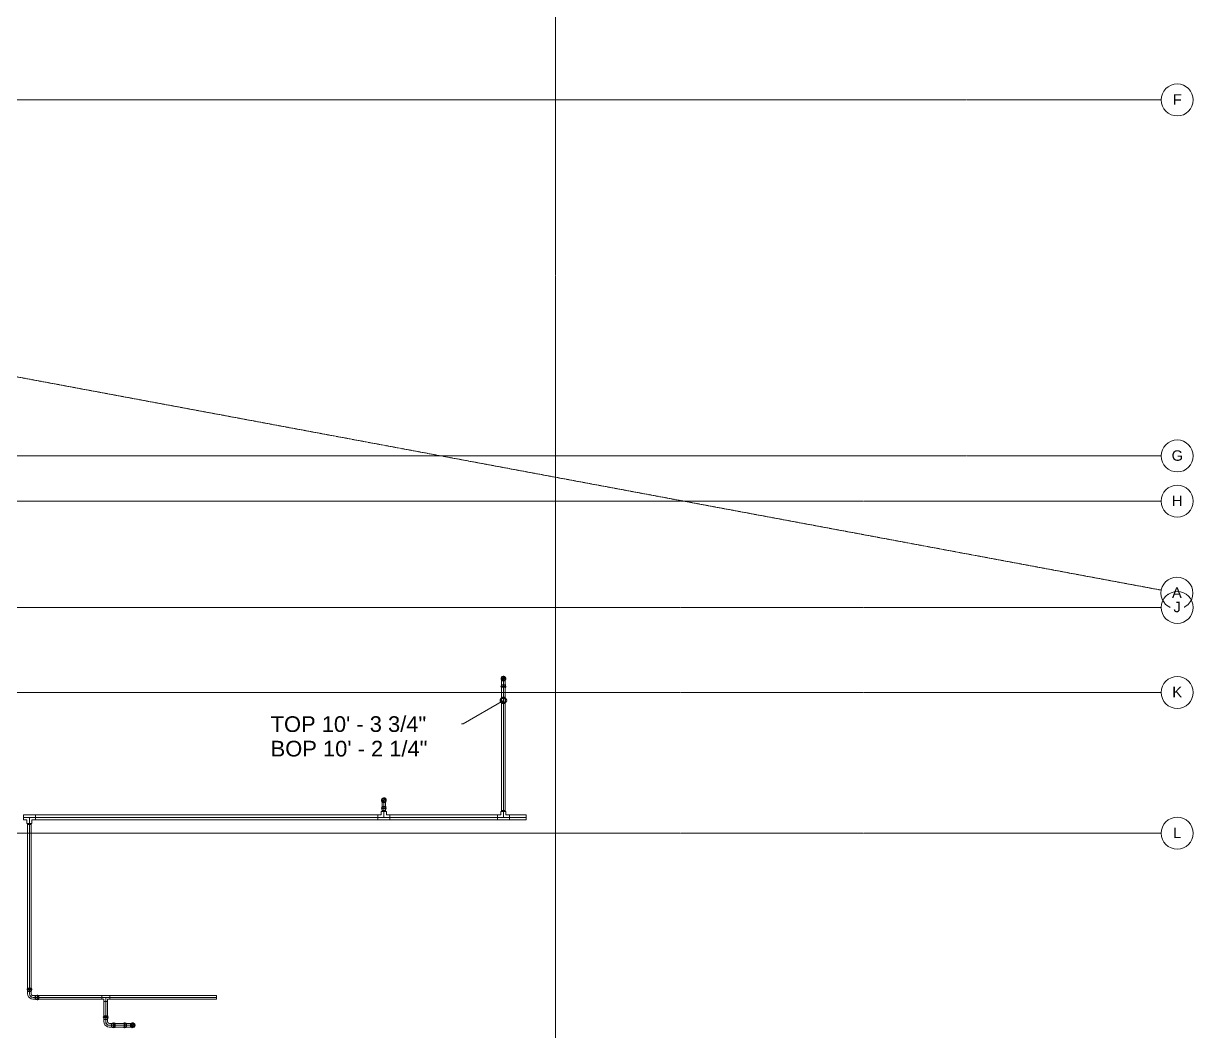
# Model space of a CAD drawing. Header units: inches. Extents: x -3679 to 241, y -496 to 1784.
# Drawn here: x -200.2 to 240.9, y 612.4 to 991.8 of the extents above; entities that cross this region are included whole.
import ezdxf

# ---------------------------------------------------------------- set-up
doc = ezdxf.new("R2010")
doc.units = ezdxf.units.IN
doc.header["$MEASUREMENT"] = 0
doc.linetypes.add('Grid Line', pattern=[0.875, 0.5, -0.125, 0.125, -0.125])
for name, color, linetype, lineweight in [('G-ANNO-DIMS', 111, 'Continuous', 9), ('P-PIPE', 3, 'Continuous', 9), ('P-PIPE-CNTR', 3, 'Continuous', 9), ('S-GRID', 1, 'Continuous', 9), ('S-GRID-IDEN', 1, 'Continuous', 13)]:
    doc.layers.add(name, color=color, linetype=linetype, lineweight=lineweight)
doc.styles.add('Arial', font='arial.ttf', dxfattribs={"height": 3.934132})
doc.styles.add('Arial_1', font='arial.ttf', dxfattribs={"height": 5.901198})

# ---------------------------------------------------------------- blocks, each defined once
blk = doc.blocks.new('Victaulic-VicPress316-Elbow 90-45deg Style P568_P571 - Standard-V7-MAIN LEVEL')
at = {"layer": 'P-PIPE'}
for p, q in [((-3.18, 0.77), (-3.52, 0.77)), ((-3.52, 0.77), (-3.52, -0.77)), ((-3.52, -0.77), (-3.52, 0.77)), ((-2.22, 0.66), (-3.52, 0.66)), ((-3.52, -0.66), (-3.52, 0.66)), ((-3.52, 0.66), (-3.52, -0.66)), ((-3.18, -0.77), (-3.18, 0.77)), ((-3.18, 0.77), (-3.18, -0.77)), ((-2.44, 0.77), (-2.89, 0.77)), ((-2.89, -0.77), (-2.89, 0.77)), ((-2.89, 0.77), (-2.89, -0.77)), ((-1.39, 0.66), (-2.33, 0.66)), ((-2.33, 0), (-2.33, 0.66)), ((-2.33, 0.66), (-2.33, 0)), ((-2.22, -0.66), (-2.22, 0.66)), ((-2.22, 0.66), (-2.22, -0.66)), ((-0.77, 3.52), (-0.77, 3.18)), ((0.77, 3.52), (-0.77, 3.52)), ((-0.77, 3.52), (0.77, 3.52)), ((-0.77, 3.18), (0.77, 3.18)), ((0.77, 3.18), (-0.77, 3.18)), ((-0.77, 2.89), (-0.77, 2.44)), ((-0.77, 2.89), (0.77, 2.89)), ((0.77, 2.89), (-0.77, 2.89)), ((-0.66, 3.52), (-0.66, 2.22)), ((-0.66, 3.52), (0.66, 3.52)), ((0.66, 3.52), (-0.66, 3.52)), ((-0.66, 2.33), (-0.66, 1.39)), ((0, 2.33), (-0.66, 2.33)), ((-0.66, 2.33), (0, 2.33)), ((-0.66, 2.22), (0.66, 2.22)), ((0.66, 2.22), (-0.66, 2.22)), ((0, 2.33), (0.66, 2.33)), ((0.66, 2.33), (0, 2.33)), ((0, 1.39), (0, 2.33)), ((0.66, 2.22), (0.66, 3.52)), ((0.66, 1.39), (0.66, 2.33)), ((0.77, 3.18), (0.77, 3.52)), ((0.77, 2.44), (0.77, 2.89)), ((-3.52, -0.66), (-2.22, -0.66)), ((-3.52, -0.77), (-3.18, -0.77)), ((-2.89, -0.77), (-2.44, -0.77)), ((-2.33, 0), (-2.33, -0.66)), ((-2.33, -0.66), (-2.33, 0)), ((-1.39, 0), (-2.33, 0)), ((-2.33, -0.66), (-1.39, -0.66))]:
    blk.add_line(p, q, dxfattribs=at)
at = {"layer": 'P-PIPE', "flags": 128}
for points in [[(-3.18, 0.77), (-3.11, 0.89), (-2.98, 0.9), (-2.89, 0.79), (-2.89, 0.77)], [(-3.18, 0.77), (-3.18, 0.67), (-3.18, 0.42), (-3.18, 0.07), (-3.18, -0.3), (-3.18, -0.6), (-3.18, -0.75), (-3.18, -0.77)], [(-3.18, -0.77), (-3.18, -0.67), (-3.18, -0.42), (-3.18, -0.07), (-3.18, 0.3), (-3.18, 0.6), (-3.18, 0.75), (-3.18, 0.77)], [(-2.89, -0.77), (-2.89, -0.67), (-2.89, -0.42), (-2.89, -0.07), (-2.89, 0.3), (-2.89, 0.6), (-2.89, 0.75), (-2.89, 0.77)], [(-2.89, 0.77), (-2.89, 0.67), (-2.89, 0.42), (-2.89, 0.07), (-2.89, -0.3), (-2.89, -0.6), (-2.89, -0.75), (-2.89, -0.77)], [(-2.44, 0.77), (-2.24, 0.68), (-2.22, 0.66)], [(-0.66, 1.39), (-0.75, 1.04), (-1, 0.77), (-1.35, 0.66), (-1.39, 0.66)], [(-1.39, -0.66), (-0.78, -0.56), (-0.23, -0.29), (0.22, 0.13), (0.53, 0.67), (0.65, 1.27), (0.66, 1.39)], [(-0.77, 2.89), (-0.89, 2.96), (-0.9, 3.1), (-0.79, 3.18), (-0.77, 3.18)], [(0.77, 3.18), (0.67, 3.18), (0.42, 3.18), (0.07, 3.18), (-0.3, 3.18), (-0.6, 3.18), (-0.75, 3.18), (-0.77, 3.18)], [(-0.77, 3.18), (-0.67, 3.18), (-0.42, 3.18), (-0.07, 3.18), (0.3, 3.18), (0.6, 3.18), (0.75, 3.18), (0.77, 3.18)], [(-0.77, 2.89), (-0.67, 2.89), (-0.42, 2.89), (-0.07, 2.89), (0.3, 2.89), (0.6, 2.89), (0.75, 2.89), (0.77, 2.89)], [(0.77, 2.89), (0.67, 2.89), (0.42, 2.89), (0.07, 2.89), (-0.3, 2.89), (-0.6, 2.89), (-0.75, 2.89), (-0.77, 2.89)], [(-0.66, 2.22), (-0.77, 2.41), (-0.77, 2.44)], [(0.77, 2.44), (0.68, 2.24), (0.66, 2.22)], [(0.77, 3.18), (0.89, 3.11), (0.9, 2.98), (0.79, 2.89), (0.77, 2.89)], [(-2.89, -0.77), (-2.96, -0.89), (-3.1, -0.9), (-3.18, -0.79), (-3.18, -0.77)], [(-2.22, -0.66), (-2.41, -0.77), (-2.44, -0.77)]]:
    blk.add_lwpolyline(points, dxfattribs=at)
at = {"layer": 'P-PIPE'}
blk.add_arc((-1.39, 1.39), 1.39, 270, 0, dxfattribs=at)
blk = doc.blocks.new('Victaulic-VicPress316-Elbow 90-45deg Style P568_P571 - Standard-523083-MAIN LEVEL')
at = {"layer": 'P-PIPE'}
for p, q in [((-436.17, 302.52), (-436.17, 302.18)), ((-436.17, 301.89), (-436.17, 301.44)), ((-436.06, 302.52), (-436.06, 301.22)), ((-436.06, 301.33), (-436.06, 300.39)), ((-436.06, 301.33), (-435.41, 301.33)), ((-435.41, 301.33), (-436.06, 301.33)), ((-435.41, 302.52), (-435.41, 302.52)), ((-435.41, 302.52), (-435.41, 302.52)), ((-435.41, 302.52), (-435.41, 302.52)), ((-435.41, 302.52), (-435.41, 302.52)), ((-435.41, 302.18), (-435.41, 302.18)), ((-435.41, 302.18), (-435.41, 302.18)), ((-435.41, 301.89), (-435.41, 301.89)), ((-435.41, 301.89), (-435.41, 301.89)), ((-435.41, 301.33), (-434.75, 301.33)), ((-434.75, 301.33), (-435.41, 301.33)), ((-435.41, 300.39), (-435.41, 301.33)), ((-435.41, 301.22), (-435.41, 301.22)), ((-435.41, 301.22), (-435.41, 301.22)), ((-435.41, 299), (-435.41, 300.39)), ((-434.75, 301.22), (-434.75, 302.52)), ((-434.75, 300.39), (-434.75, 301.33)), ((-434.64, 302.18), (-434.64, 302.52)), ((-434.64, 301.44), (-434.64, 301.89)), ((-435.41, 299), (-435.41, 299))]:
    blk.add_line(p, q, dxfattribs=at)
at = {"layer": 'P-PIPE', "flags": 128}
for points in [[(-436.17, 301.89), (-436.29, 301.96), (-436.3, 302.1), (-436.19, 302.18), (-436.17, 302.18)], [(-436.17, 302.18), (-436.08, 302.18), (-435.83, 302.18), (-435.47, 302.18), (-435.41, 302.18)], [(-435.41, 302.18), (-435.77, 302.18), (-436.05, 302.18), (-436.17, 302.18), (-436.17, 302.18)], [(-436.17, 301.89), (-436.08, 301.89), (-435.83, 301.89), (-435.47, 301.89), (-435.41, 301.89)], [(-435.41, 301.89), (-435.77, 301.89), (-436.05, 301.89), (-436.17, 301.89), (-436.17, 301.89)], [(-436.06, 301.22), (-436.17, 301.41), (-436.17, 301.44)], [(-436.06, 300.39), (-436.06, 299.89), (-436.06, 299.46), (-436.06, 299.15), (-436.06, 299.01), (-436.06, 299)], [(-434.64, 302.18), (-434.73, 302.18), (-434.98, 302.18), (-435.34, 302.18), (-435.41, 302.18)], [(-435.41, 302.18), (-435.04, 302.18), (-434.76, 302.18), (-434.64, 302.18), (-434.64, 302.18)], [(-434.64, 301.89), (-434.73, 301.89), (-434.98, 301.89), (-435.34, 301.89), (-435.41, 301.89)], [(-435.41, 301.89), (-435.04, 301.89), (-434.76, 301.89), (-434.64, 301.89), (-434.64, 301.89)], [(-434.64, 301.44), (-434.73, 301.24), (-434.75, 301.22)], [(-434.75, 299), (-434.75, 299.09), (-434.75, 299.36), (-434.75, 299.76), (-434.75, 300.25), (-434.75, 300.39)], [(-434.64, 302.18), (-434.52, 302.11), (-434.51, 301.98), (-434.62, 301.89), (-434.64, 301.89)], [(-435.41, 299.91), (-435.8, 299.82), (-436.12, 299.56), (-436.3, 299.19), (-436.29, 298.78), (-436.1, 298.42), (-435.78, 298.17), (-435.41, 298.09)], [(-435.41, 299.77), (-435.77, 299.67), (-436.05, 299.42), (-436.17, 299.07), (-436.11, 298.7), (-435.88, 298.4), (-435.54, 298.25), (-435.41, 298.23)], [(-435.41, 298.09), (-435.01, 298.18), (-434.69, 298.44), (-434.51, 298.81), (-434.52, 299.22), (-434.71, 299.58), (-435.03, 299.83), (-435.41, 299.91)], [(-435.41, 298.23), (-435.04, 298.33), (-434.76, 298.58), (-434.64, 298.93), (-434.7, 299.3), (-434.93, 299.6), (-435.27, 299.75), (-435.41, 299.77)]]:
    blk.add_lwpolyline(points, dxfattribs=at)
at = {"layer": 'P-PIPE'}
for radius, start, end in [(0.767, 90, 270), (0.767, 90, 270), (0.767, 90, 270), (0.657, 90, 270), (0.657, 90, 270), (0.657, 90, 180), (0.657, 180, 270), (0.767, 270, 90), (0.767, 270, 90), (0.767, 270, 90), (0.658, 270, 90), (0.658, 270, 90), (0.658, 0, 90), (0.658, 270, 0)]:
    blk.add_arc((-435.41, 299), radius, start, end, dxfattribs=at)
blk = doc.blocks.new('Victaulic-VicPress316-Elbow 90-45deg Style P568_P571 - Standard-V5-MAIN LEVEL')
at = {"layer": 'P-PIPE'}
for p, q in [((-559.33, 302.52), (-559.33, 302.18)), ((-559.33, 301.89), (-559.33, 301.44)), ((-559.22, 302.52), (-559.22, 301.22)), ((-559.22, 301.33), (-559.22, 300.39)), ((-558.56, 301.33), (-559.22, 301.33)), ((-559.22, 301.33), (-558.56, 301.33)), ((-558.56, 302.52), (-558.56, 302.52)), ((-558.56, 302.52), (-558.56, 302.52)), ((-558.56, 302.52), (-558.56, 302.52)), ((-558.56, 302.52), (-558.56, 302.52)), ((-558.56, 302.18), (-558.56, 302.18)), ((-558.56, 302.18), (-558.56, 302.18)), ((-558.56, 301.89), (-558.56, 301.89)), ((-558.56, 301.89), (-558.56, 301.89)), ((-557.9, 301.33), (-558.56, 301.33)), ((-558.56, 301.33), (-557.9, 301.33)), ((-558.56, 300.39), (-558.56, 301.33)), ((-558.56, 301.22), (-558.56, 301.22)), ((-558.56, 301.22), (-558.56, 301.22)), ((-558.56, 300.39), (-558.56, 299)), ((-557.9, 301.22), (-557.9, 302.52)), ((-557.9, 300.39), (-557.9, 301.33)), ((-557.79, 302.18), (-557.79, 302.52)), ((-557.79, 301.44), (-557.79, 301.89)), ((-558.56, 299), (-558.56, 299))]:
    blk.add_line(p, q, dxfattribs=at)
at = {"layer": 'P-PIPE', "flags": 128}
for points in [[(-559.33, 301.89), (-559.45, 301.96), (-559.46, 302.1), (-559.35, 302.18), (-559.33, 302.18)], [(-559.33, 302.18), (-559.23, 302.18), (-558.98, 302.18), (-558.63, 302.18), (-558.56, 302.18)], [(-558.56, 302.18), (-558.92, 302.18), (-559.2, 302.18), (-559.32, 302.18), (-559.33, 302.18)], [(-559.33, 301.89), (-559.23, 301.89), (-558.98, 301.89), (-558.63, 301.89), (-558.56, 301.89)], [(-558.56, 301.89), (-558.92, 301.89), (-559.2, 301.89), (-559.32, 301.89), (-559.33, 301.89)], [(-559.22, 301.22), (-559.33, 301.41), (-559.33, 301.44)], [(-559.22, 300.39), (-559.22, 299.89), (-559.22, 299.46), (-559.22, 299.15), (-559.22, 299.01), (-559.22, 299)], [(-557.79, 302.18), (-557.89, 302.18), (-558.14, 302.18), (-558.49, 302.18), (-558.56, 302.18)], [(-558.56, 302.18), (-558.2, 302.18), (-557.92, 302.18), (-557.8, 302.18), (-557.79, 302.18)], [(-557.79, 301.89), (-557.89, 301.89), (-558.14, 301.89), (-558.49, 301.89), (-558.56, 301.89)], [(-558.56, 301.89), (-558.2, 301.89), (-557.92, 301.89), (-557.8, 301.89), (-557.79, 301.89)], [(-557.79, 301.44), (-557.88, 301.24), (-557.9, 301.22)], [(-557.9, 299), (-557.9, 299.09), (-557.9, 299.36), (-557.9, 299.76), (-557.9, 300.25), (-557.9, 300.39)], [(-557.79, 302.18), (-557.67, 302.11), (-557.66, 301.98), (-557.77, 301.89), (-557.79, 301.89)], [(-558.56, 299.91), (-558.96, 299.82), (-559.28, 299.56), (-559.45, 299.19), (-559.45, 298.78), (-559.26, 298.42), (-558.93, 298.17), (-558.56, 298.09)], [(-558.56, 299.77), (-558.92, 299.67), (-559.2, 299.42), (-559.32, 299.07), (-559.26, 298.7), (-559.04, 298.4), (-558.69, 298.25), (-558.56, 298.23)], [(-558.56, 298.09), (-558.16, 298.18), (-557.84, 298.44), (-557.67, 298.81), (-557.67, 299.22), (-557.86, 299.58), (-558.19, 299.83), (-558.56, 299.91)], [(-558.56, 298.23), (-558.2, 298.33), (-557.92, 298.58), (-557.8, 298.93), (-557.86, 299.3), (-558.08, 299.6), (-558.43, 299.75), (-558.56, 299.77)]]:
    blk.add_lwpolyline(points, dxfattribs=at)
at = {"layer": 'P-PIPE'}
for radius, start, end in [(0.767, 90, 270), (0.767, 90, 270), (0.767, 90, 270), (0.658, 90, 270), (0.658, 90, 270), (0.658, 90, 180), (0.658, 180, 270), (0.767, 270, 90), (0.767, 270, 90), (0.767, 270, 90), (0.658, 270, 90), (0.658, 270, 90), (0.658, 0, 90), (0.658, 270, 0)]:
    blk.add_arc((-558.56, 299), radius, start, end, dxfattribs=at)
blk = doc.blocks.new('Grid - 3_16_-139788-MAIN LEVEL')
at = {"layer": 'S-GRID-IDEN'}
blk.add_circle((0, 0), 0.188, dxfattribs=at)

msp = doc.modelspace()

# ---------------------------------------------------------------- linework, layer by layer
at = {"layer": 'G-ANNO-DIMS'}
for p, q in [((-19.61, 736.99), (-34.79, 728.23)), ((-34.79, 728.23), (-47.09, 728.23))]:
    msp.add_line(p, q, dxfattribs=at)
at = {"layer": 'G-ANNO-DIMS', "lineweight": 50}
msp.add_circle((-19.61, 736.99), 1, dxfattribs=at)
at = {"layer": 'P-PIPE'}
for p, q in [((-20.27, 742.88), (-20.27, 695.6)), ((-18.95, 742.88), (-20.27, 742.88)), ((-18.95, 695.6), (-18.95, 742.88)), ((-65.27, 697.11), (-65.27, 695.6)), ((-65.27, 697.11), (-63.95, 697.11)), ((-63.95, 695.6), (-63.95, 697.11)), ((-195.76, 693.9), (-200.24, 693.9)), ((-200.24, 692), (-200.24, 693.9)), ((-200.24, 693.9), (-200.24, 692)), ((-195.76, 692), (-195.76, 693.9)), ((-195.76, 693.9), (-195.76, 692)), ((-66.85, 693.9), (-195.76, 693.9)), ((-195.76, 692), (-195.76, 693.9)), ((-65.56, 693.9), (-66.85, 693.9)), ((-66.85, 693.9), (-66.85, 692)), ((-66.85, 692), (-66.85, 693.9)), ((-66.85, 692), (-66.85, 693.9)), ((-65.56, 695.19), (-65.56, 693.9)), ((-63.66, 695.19), (-65.56, 695.19)), ((-65.56, 695.19), (-63.66, 695.19)), ((-65.17, 695.6), (-65.42, 695.19)), ((-65.27, 695.6), (-63.95, 695.6)), ((-63.8, 695.19), (-64.05, 695.6)), ((-63.66, 693.9), (-63.66, 695.19)), ((-62.36, 693.9), (-63.66, 693.9)), ((-62.36, 693.9), (-62.36, 692)), ((-62.36, 692), (-62.36, 693.9)), ((-21.86, 693.9), (-62.36, 693.9)), ((-62.36, 692), (-62.36, 693.9)), ((-20.56, 693.9), (-21.86, 693.9)), ((-21.86, 693.9), (-21.86, 692)), ((-21.86, 692), (-21.86, 693.9)), ((-21.86, 692), (-21.86, 693.9)), ((-20.56, 695.19), (-20.56, 693.9)), ((-18.66, 695.19), (-20.56, 695.19)), ((-20.56, 695.19), (-18.66, 695.19)), ((-20.17, 695.6), (-20.42, 695.19)), ((-18.95, 695.6), (-20.27, 695.6)), ((-18.8, 695.19), (-19.05, 695.6)), ((-18.66, 693.9), (-18.66, 695.19)), ((-17.37, 693.9), (-18.66, 693.9)), ((-11, 693.9), (-17.37, 693.9)), ((-17.37, 692), (-17.37, 693.9)), ((-17.37, 693.9), (-17.37, 692)), ((-17.37, 692), (-17.37, 693.9)), ((-11, 692), (-11, 693.9)), ((-200.24, 692), (-198.95, 692)), ((-198.95, 692), (-198.95, 690.7)), ((-197.05, 690.7), (-198.95, 690.7)), ((-198.95, 690.7), (-197.05, 690.7)), ((-198.81, 690.7), (-198.56, 690.3)), ((-198.66, 690.3), (-198.66, 627.54)), ((-197.34, 690.3), (-198.66, 690.3)), ((-197.44, 690.3), (-197.19, 690.7)), ((-197.34, 627.54), (-197.34, 690.3)), ((-197.05, 692), (-195.76, 692)), ((-197.05, 690.7), (-197.05, 692)), ((-195.76, 692), (-66.85, 692)), ((-66.85, 692), (-62.36, 692)), ((-62.36, 692), (-21.86, 692)), ((-21.86, 692), (-17.37, 692)), ((-17.37, 692), (-11, 692)), ((-197.34, 627.54), (-198.66, 627.54)), ((-170.77, 625.87), (-195.67, 625.87)), ((-195.67, 624.55), (-195.67, 625.87)), ((-195.67, 624.55), (-170.77, 624.55)), ((-167.78, 625.87), (-170.77, 625.87)), ((-170.77, 624.55), (-170.77, 625.87)), ((-170.77, 625.87), (-170.77, 624.55)), ((-170.77, 624.55), (-170.77, 625.87)), ((-170.77, 624.55), (-169.94, 624.55)), ((-169.94, 624.55), (-169.94, 623.71)), ((-169.94, 623.71), (-169.94, 617.04)), ((-168.62, 623.71), (-169.94, 623.71)), ((-168.62, 623.71), (-169.94, 623.71)), ((-169.94, 623.71), (-168.62, 623.71)), ((-168.62, 624.55), (-167.78, 624.55)), ((-168.62, 623.71), (-168.62, 624.55)), ((-168.62, 617.04), (-168.62, 623.71)), ((-127.61, 625.87), (-167.78, 625.87)), ((-167.78, 624.55), (-167.78, 625.87)), ((-167.78, 624.55), (-167.78, 625.87)), ((-167.78, 625.87), (-167.78, 624.55)), ((-167.78, 624.55), (-127.61, 624.55)), ((-127.61, 624.55), (-127.61, 625.87)), ((-168.62, 617.04), (-169.94, 617.04)), ((-161.44, 615.37), (-166.95, 615.37)), ((-166.95, 614.05), (-166.95, 615.37)), ((-166.95, 614.05), (-161.44, 614.05)), ((-161.44, 614.05), (-161.44, 615.37))]:
    msp.add_line(p, q, dxfattribs=at)
for centre, radius, start, end in [((-19.61, 745.21), 0.657, 0, 180), ((-19.61, 745.54), 0.329, 270, 90), ((-19.61, 745.21), 0.657, 180, 360), ((-19.61, 744.88), 0.329, 90, 270), ((-64.61, 699.44), 0.657, 0, 180), ((-64.61, 699.44), 0.657, 180, 0), ((-64.61, 699.11), 0.329, 90, 270), ((-64.61, 699.77), 0.329, 270, 90), ((-159.11, 614.71), 0.657, 0, 180), ((-159.11, 614.71), 0.657, 180, 0), ((-159.11, 614.38), 0.329, 90, 270), ((-159.11, 615.04), 0.329, 270, 90)]:
    msp.add_arc(centre, radius, start, end, dxfattribs=at)
at = {"layer": 'P-PIPE-CNTR'}
for p, q in [((-19.61, 744.21), (-19.61, 746.21)), ((-20.61, 745.21), (-18.61, 745.21)), ((-19.61, 743.82), (-19.61, 745.21)), ((-19.61, 742.88), (-19.61, 743.82)), ((-19.61, 695.6), (-19.61, 742.88)), ((-19.61, 695.6), (-19.61, 742.88)), ((-65.61, 699.44), (-63.61, 699.44)), ((-64.61, 698.44), (-64.61, 700.44)), ((-64.61, 699.44), (-64.61, 698.04)), ((-64.61, 698.04), (-64.61, 697.11)), ((-64.61, 698.04), (-64.61, 695.92)), ((-64.61, 697.11), (-64.61, 695.6)), ((-64.61, 697.11), (-64.61, 695.6)), ((-195.76, 692.95), (-200.24, 692.95)), ((-198, 690.7), (-198, 692.95)), ((-195.76, 692.95), (-66.85, 692.95)), ((-195.76, 692.95), (-66.85, 692.95)), ((-62.36, 692.95), (-66.85, 692.95)), ((-64.61, 695.19), (-64.61, 695.6)), ((-64.61, 695.19), (-64.61, 692.95)), ((-62.36, 692.95), (-21.86, 692.95)), ((-62.36, 692.95), (-21.86, 692.95)), ((-17.37, 692.95), (-21.86, 692.95)), ((-19.61, 695.19), (-19.61, 695.6)), ((-19.61, 695.19), (-19.61, 692.95)), ((-17.37, 692.95), (-11, 692.95)), ((-17.37, 692.95), (-11, 692.95)), ((-198, 690.7), (-198, 690.3)), ((-198, 627.54), (-198, 690.3)), ((-198, 627.54), (-198, 690.3)), ((-198, 627.54), (-198, 626.6)), ((-196.61, 625.21), (-195.67, 625.21)), ((-196.61, 625.21), (-194.48, 625.21)), ((-195.67, 625.21), (-170.77, 625.21)), ((-195.67, 625.21), (-170.77, 625.21)), ((-167.78, 625.21), (-170.77, 625.21)), ((-169.28, 623.71), (-169.28, 625.21)), ((-169.28, 617.04), (-169.28, 623.71)), ((-169.28, 617.04), (-169.28, 623.71)), ((-167.78, 625.21), (-127.61, 625.21)), ((-167.78, 625.21), (-127.61, 625.21)), ((-169.28, 617.04), (-169.28, 616.1)), ((-167.89, 614.71), (-166.95, 614.71)), ((-167.89, 614.71), (-165.76, 614.71)), ((-166.95, 614.71), (-161.44, 614.71)), ((-166.95, 614.71), (-161.44, 614.71)), ((-160.51, 614.71), (-162.63, 614.71)), ((-160.51, 614.71), (-161.44, 614.71)), ((-159.11, 614.71), (-160.51, 614.71)), ((-160.11, 614.71), (-158.11, 614.71)), ((-159.11, 613.71), (-159.11, 615.71))]:
    msp.add_line(p, q, dxfattribs=at)
for centre in [(-196.61, 626.6), (-167.89, 616.1)]:
    msp.add_arc(centre, 1.39, 180, 270, dxfattribs=at)
at = {"layer": 'S-GRID', "linetype": 'Grid Line'}
for p, q in [((0, 1771.74), (0, -484.26)), ((-3580, 1488.28), (228, 778.5)), ((228, 963), (-3666.39, 963)), ((228, 829), (-3666.39, 829)), ((-3666.39, 812), (228, 812)), ((-3666.39, 772), (228, 772)), ((-3666.39, 740), (228, 740)), ((-3666.39, 687), (228, 687))]:
    msp.add_line(p, q, dxfattribs=at)

# ---------------------------------------------------------------- block references
at = {"layer": 'P-PIPE'}
for name, p, rotation in [('Victaulic-VicPress316-Elbow 90-45deg Style P568_P571 - Standard-V5-MAIN LEVEL', (-578.17, 1044.21), 180), ('Victaulic-VicPress316-Elbow 90-45deg Style P568_P571 - Standard-523083-MAIN LEVEL', (-500.01, 998.44), 180), ('Victaulic-VicPress316-Elbow 90-45deg Style P568_P571 - Standard-V7-MAIN LEVEL', (-198, 625.21), 270), ('Victaulic-VicPress316-Elbow 90-45deg Style P568_P571 - Standard-V7-MAIN LEVEL', (-169.28, 614.71), 270), ('Victaulic-VicPress316-Elbow 90-45deg Style P568_P571 - Standard-523083-MAIN LEVEL', (139.89, 1050.11), 90)]:
    msp.add_blockref(name, p, dxfattribs=dict(at, rotation=rotation))
at = {"layer": 'S-GRID-IDEN'}
for p, xscale, yscale, zscale, rotation in [((234, 963), 31.99999999999999, 31.99999999999999, 31.99999999999999, 90), ((234, 829), 31.99999999999999, 31.99999999999999, 31.99999999999999, 90), ((234, 812), 31.99999999999999, 31.99999999999999, 31.99999999999999, 269.9999999999996), ((233.9, 777.4), 31.99999999999998, 31.99999999999998, 31.99999999999998, 259.4416666666667), ((234, 740), 31.99999999999999, 31.99999999999999, 31.99999999999999, 269.9999999999996), ((234, 687), 31.99999999999999, 31.99999999999999, 31.99999999999999, 269.9999999999996)]:
    msp.add_blockref('Grid - 3_16_-139788-MAIN LEVEL', p, dxfattribs=dict(at, xscale=xscale, yscale=yscale, zscale=zscale, rotation=rotation))

# ---------------------------------------------------------------- next in the draw order: texts
at = {"layer": 'G-ANNO-DIMS', "insert": (-107.21, 731.03), "char_height": 5.9012, "width": 70.344, "attachment_point": 1, "line_spacing_factor": 0.938532, "style": 'Arial_1', "bg_fill": 3, "box_fill_scale": 1.25, "bg_fill_color": 0, "bg_fill_transparency": 0}
msp.add_mtext('TOP 10\' - 3 3/4"\\PBOP 10\' - 2 1/4"', dxfattribs=at)
at = {"layer": 'S-GRID-IDEN', "lineweight": 9, "char_height": 3.93, "attachment_point": 2, "line_spacing_factor": 0.938532, "style": 'Arial', "bg_fill": 3, "box_fill_scale": 1.25, "bg_fill_color": 0, "bg_fill_transparency": 0}
for s, insert, width in [('F', (234.03, 965.12), 3.984), ('G', (234.03, 831.12), 5.088), ('H', (233.97, 814.12), 4.704), ('A', (233.87, 779.53), 4.368), ('K', (233.97, 742.12), 4.368), ('L', (233.97, 689.12), 3.648)]:
    msp.add_mtext(s, dxfattribs=dict(at, insert=insert, width=width))

# ---------------------------------------------------------------- next in the draw order: block references
at = {"layer": 'S-GRID-IDEN', "xscale": 31.99999999999999, "yscale": 31.99999999999999, "zscale": 31.99999999999999, "rotation": 269.9999999999996}
msp.add_blockref('Grid - 3_16_-139788-MAIN LEVEL', (234, 772), dxfattribs=at)

# ---------------------------------------------------------------- next in the draw order: texts
at = {"layer": 'S-GRID-IDEN', "lineweight": 9, "insert": (233.97, 774.12), "char_height": 3.93, "width": 3.264, "attachment_point": 2, "line_spacing_factor": 0.938532, "style": 'Arial', "bg_fill": 3, "box_fill_scale": 1.25, "bg_fill_color": 0, "bg_fill_transparency": 0}
msp.add_mtext('J', dxfattribs=at)

doc.saveas('drawing.dxf')
